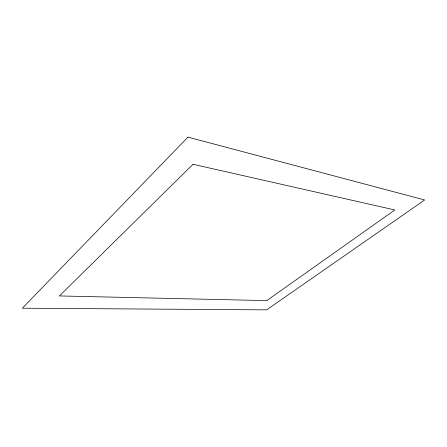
<?xml version="1.0" encoding="UTF-8"?>
<svg xmlns="http://www.w3.org/2000/svg" width="447" height="447" viewBox="0 0 447 447"><rect width="100%" height="100%" fill="white"/><g stroke="black" fill="none" stroke-linecap="round" stroke-linejoin="round"><path stroke-width="0.67" d="M187.963 137.134L22.35 308.201L266.652 309.866L424.65 199.965L187.963 137.134M193.026 164.278L59.401 295.936L266.775 300.613L394.846 209.973L193.026 164.278"/></g></svg>
